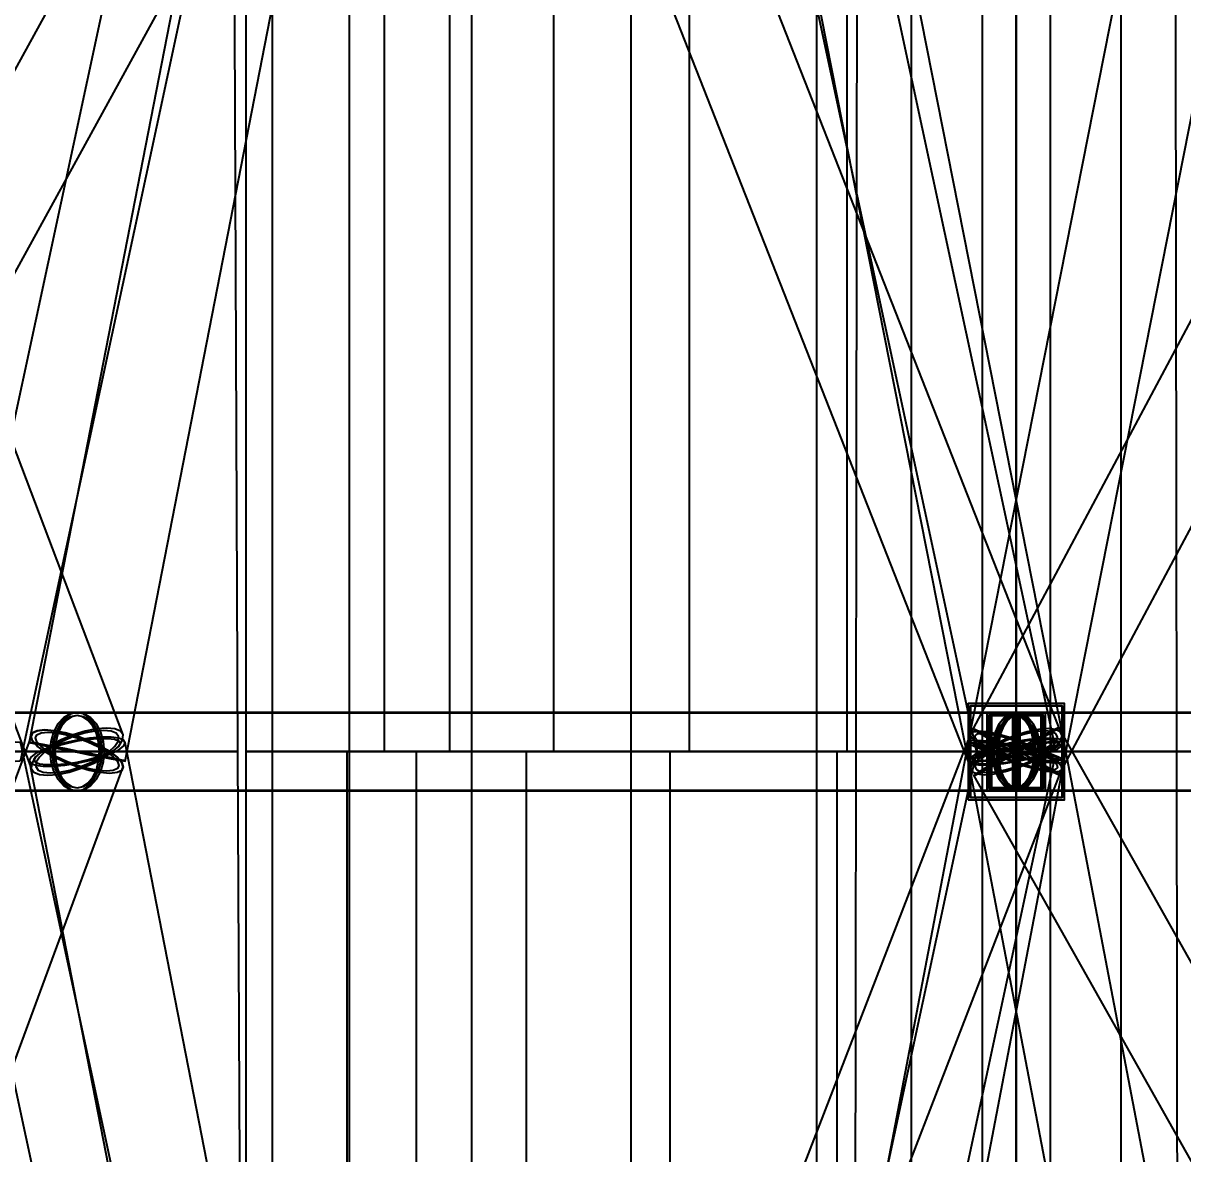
# Model space of a CAD drawing. Header units: millimetres. Extents: x -123812 to 252100, y -3000 to 639000.
# Drawn here: x -5159 to 865, y 97911 to 103783 of the extents above; entities that cross this region are included whole.
import ezdxf

# ---------------------------------------------------------------- set-up
doc = ezdxf.new("R2010")
doc.units = ezdxf.units.MM
for name, color, linetype, lineweight in [('D-BMK-AXIS', 7, 'Continuous', 13), ('D-STR-CORE', 7, 'Continuous', 25), ('D-STR-DIM', 7, 'Continuous', 13), ('D-STR-STRC', 7, 'Continuous', 25)]:
    doc.layers.add(name, color=color, linetype=linetype, lineweight=lineweight)
doc.styles.add('OpenSansCondensed-Light', font='OpenSansCondensed-Light.ttf')
doc.styles.add('TOWER_UNICODE', font='Arial Unicode.ttf')
doc.dimstyles.new('EZDXF', dxfattribs={"dimtxt": 0.25, "dimasz": 0.175, "dimexe": 0.375, "dimexo": 0.125, "dimgap": 0.1, "dimtad": 1, "dimlfac": 100, "dimzin": 12, "dimdsep": 46, "dimtxsty": 'OpenSansCondensed-Light', "dimblk": 'ARCHTICK', "dimcen": 2.5, "dimazin": 3, "dimtfac": 0.5, "dimtmove": 2, "dimatfit": 3})

# ---------------------------------------------------------------- blocks, each defined once
blk = doc.blocks.new('_ARCHTICK')
at = {"color": 0, "linetype": 'BYBLOCK', "const_width": 0.15}
blk.add_lwpolyline([(-0.5, -0.5), (0.5, 0.5)], dxfattribs=at)

msp = doc.modelspace()

# ---------------------------------------------------------------- linework, layer by layer
at = {"layer": 'D-BMK-AXIS'}
msp.add_line((0, -3000), (0, 639000), dxfattribs=at)
at = {"layer": 'D-STR-CORE'}
for points in [[(-4000, 100000), (-4000, 375000), (-3284.1, 375000), (-3284.1, 100000)], [(-4000, 100000), (-4000, 375000), (-3284.1, 375000), (-3284.1, 100000)], [(-3863.7, 100000), (-3863.7, 375000), (-2944.5, 375000), (-2944.5, 100000)], [(-3863.7, 100000), (-3863.7, 375000), (-2944.5, 375000), (-2944.5, 100000)], [(-3464.1, 100000), (-3464.1, 375000), (-2404.2, 375000), (-2404.2, 100000)], [(-3464.1, 100000), (-3464.1, 375000), (-2404.2, 375000), (-2404.2, 100000)], [(-2828.4, 100000), (-2828.4, 375000), (-1700, 375000), (-1700, 100000)], [(-2828.4, 100000), (-2828.4, 375000), (-1700, 375000), (-1700, 100000)], [(-2000, 100000), (-2000, 375000), (-880, 375000), (-880, 100000)], [(-2000, 100000), (-2000, 375000), (-880, 375000), (-880, 100000)], [(-1035.3, 100000), (-1035.3, 375000), (0, 375000), (0, 100000)], [(-1035.3, 100000), (-1035.3, 375000), (0, 375000), (0, 100000)], [(0, 100000), (0, 375000), (1035.3, 375000), (1035.3, 100000)], [(0, 100000), (0, 375000), (1035.3, 375000), (1035.3, 100000)], [(-4000, 0), (-4000, 100000), (-3477.3, 100000), (-3477.3, 0)], [(-4000, 0), (-4000, 100000), (-3477.3, 100000), (-3477.3, 0)], [(-3863.7, 0), (-3863.7, 100000), (-3117.7, 100000), (-3117.7, 0)], [(-3863.7, 0), (-3863.7, 100000), (-3117.7, 100000), (-3117.7, 0)], [(-3464.1, 0), (-3464.1, 100000), (-2545.6, 100000), (-2545.6, 0)], [(-3464.1, 0), (-3464.1, 100000), (-2545.6, 100000), (-2545.6, 0)], [(-2828.4, 0), (-2828.4, 100000), (-1800, 100000), (-1800, 0)], [(-2828.4, 0), (-2828.4, 100000), (-1800, 100000), (-1800, 0)], [(-2000, 0), (-2000, 100000), (-931.7, 100000), (-931.7, 0)], [(-2000, 0), (-2000, 100000), (-931.7, 100000), (-931.7, 0)], [(-1035.3, 0), (-1035.3, 100000), (0, 100000), (0, 0)], [(-1035.3, 0), (-1035.3, 100000), (0, 100000), (0, 0)], [(0, 0), (0, 100000), (1035.3, 100000), (1035.3, 0)], [(0, 0), (0, 100000), (1035.3, 100000), (1035.3, 0)]]:
    msp.add_lwpolyline(points, close=True, dxfattribs=at)
at = {"layer": 'D-STR-STRC'}
for points in [[(-5568.1, 124958), (-198.7, 99958), (-192, 99952.9), (-172.1, 99951.1), (-140.5, 99952.6), (-99.4, 99957.3), (-51.4, 99965), (0, 99975), (51.4, 99986.7), (99.4, 99999.4), (140.5, 100012), (172.1, 100023.9), (192, 100034.1), (198.7, 100042), (-5170.6, 125042)], [(-198.7, 125042), (-5568.1, 100042), (-5561.3, 100034.1), (-5541.5, 100023.9), (-5509.9, 100012), (-5468.7, 99999.4), (-5420.8, 99986.7), (-5369.4, 99975), (-5317.9, 99965), (-5270, 99957.3), (-5228.8, 99952.6), (-5197.2, 99951.1), (-5177.4, 99952.9), (-5170.6, 99958), (198.7, 124958)], [(-5189, 124952.8), (-249.4, 99952.8), (-240.9, 99941), (-216, 99933.2), (-176.3, 99929.9), (-124.7, 99931.4), (-64.5, 99937.7), (0, 99948.1), (64.5, 99962.1), (124.7, 99978.7), (176.3, 99996.7), (216, 100014.9), (240.9, 100032.2), (249.4, 100047.2), (-4690.2, 125047.2)], [(-249.3, 125048.6), (-5128.1, 100048.6), (-5119.6, 100046.1), (-5094.7, 100040.5), (-5055.1, 100032.1), (-5003.5, 100021.5), (-4943.3, 100009.5), (-4878.8, 99996.8), (-4814.3, 99984.3), (-4754.2, 99972.9), (-4702.5, 99963.3), (-4662.9, 99956.3), (-4638, 99952.2), (-4629.5, 99951.4), (249.3, 124951.4)], [(4690.3, 125048.5), (-249.3, 100048.5), (-240.8, 100038.7), (-215.9, 100026.2), (-176.2, 100012), (-124.6, 99996.9), (-64.5, 99982.1), (0, 99968.4), (64.5, 99957), (124.6, 99948.4), (176.2, 99943.4), (215.9, 99942.2), (240.8, 99945), (249.3, 99951.5), (5188.8, 124951.5)], [(-222.3, 112622.3), (-7079.6, 100122.3), (-7075.4, 100118.1), (-7056.3, 100105.9), (-7023.6, 100086.5), (-6979.6, 100061.1), (-6927.3, 100031.7), (-6870.2, 100000), (-6812.2, 99968.3), (-6757.3, 99938.9), (-6709.2, 99913.5), (-6671.2, 99894.1), (-6645.9, 99881.9), (-6634.9, 99877.7), (222.3, 112377.7)], [(6445.5, 112619.8), (-223.5, 100119.8), (-220.3, 100115.7), (-202.1, 100103.7), (-170.1, 100084.7), (-126.5, 100059.9), (-74.3, 100031), (-17, 100000), (41.4, 99969), (97, 99940.1), (146, 99915.3), (185, 99896.3), (211.5, 99884.3), (223.5, 99880.2), (6892.5, 112380.2)], [(-9851.4, 112413.5), (-5117.4, 99913.5), (-5103.8, 99894.1), (-5074.7, 99881.9), (-5032.4, 99877.7), (-4979.5, 99881.9), (-4919.8, 99894.1), (-4857.3, 99913.5), (-4796.3, 99938.9), (-4740.9, 99968.4), (-4694.9, 100000), (-4661.4, 100031.6), (-4642.8, 100061.1), (-4640.2, 100086.5), (-9374.1, 112586.5)], [(-5152.2, 112415.4), (-238.2, 99915.4), (-228.8, 99896.4), (-203.8, 99884.4), (-164.9, 99880.3), (-114.8, 99884.4), (-56.8, 99896.4), (5, 99915.4), (66.5, 99940.2), (123.4, 99969), (172, 100000), (208.8, 100031), (231.4, 100059.8), (238.2, 100084.6), (-4675.8, 112584.6)], [(-9560, 99796.8), (-4878.8, 99796.8), (-4842.2, 99803.7), (-4808, 99824), (-4778.7, 99856.3), (-4756.2, 99898.4), (-4742.1, 99947.4), (-4737.2, 100000), (-4742.1, 100052.6), (-4756.2, 100101.6), (-4778.7, 100143.7), (-4808, 100176), (-4842.2, 100196.3), (-4878.8, 100203.2), (-9560, 100203.2)], [(-6857.3, 99796.8), (0, 99796.8), (2.9, 99803.7), (5.6, 99824), (8, 99856.3), (9.8, 99898.4), (10.9, 99947.4), (11.3, 100000), (10.9, 100052.6), (9.8, 100101.6), (8, 100143.7), (5.6, 100176), (2.9, 100196.3), (0, 100203.2), (-6857.3, 100203.2)], [(-5369.4, 99796.8), (0, 99796.8), (26.3, 99803.7), (50.8, 99824), (71.8, 99856.3), (88, 99898.4), (98.1, 99947.4), (101.6, 100000), (98.1, 100052.6), (88, 100101.6), (71.8, 100143.7), (50.8, 100176), (26.3, 100196.3), (0, 100203.2), (-5369.4, 100203.2)], [(-5369.4, 99796.8), (0, 99796.8), (26.3, 99803.7), (50.8, 99824), (71.8, 99856.3), (88, 99898.4), (98.1, 99947.4), (101.6, 100000), (98.1, 100052.6), (88, 100101.6), (71.8, 100143.7), (50.8, 100176), (26.3, 100196.3), (0, 100203.2), (-5369.4, 100203.2)], [(4878.8, 100203.2), (0, 100203.2), (-32.4, 100196.3), (-62.5, 100176), (-88.4, 100143.7), (-108.3, 100101.6), (-120.8, 100052.6), (-125, 100000), (-120.8, 99947.4), (-108.3, 99898.4), (-88.4, 99856.3), (-62.5, 99824), (-32.4, 99803.7), (0, 99796.8), (4878.8, 99796.8)], [(5369.4, 100203.2), (0, 100203.2), (-26.3, 100196.3), (-50.8, 100176), (-71.8, 100143.7), (-88, 100101.6), (-98.1, 100052.6), (-101.6, 100000), (-98.1, 99947.4), (-88, 99898.4), (-71.8, 99856.3), (-50.8, 99824), (-26.3, 99803.7), (0, 99796.8), (5369.4, 99796.8)], [(5369.4, 100203.2), (0, 100203.2), (-26.3, 100196.3), (-50.8, 100176), (-71.8, 100143.7), (-88, 100101.6), (-98.1, 100052.6), (-101.6, 100000), (-98.1, 99947.4), (-88, 99898.4), (-71.8, 99856.3), (-50.8, 99824), (-26.3, 99803.7), (0, 99796.8), (5369.4, 99796.8)], [(6857.3, 100203.2), (0, 100203.2), (-2.9, 100196.3), (-5.6, 100176), (-8, 100143.7), (-9.8, 100101.6), (-10.9, 100052.6), (-11.3, 100000), (-10.9, 99947.4), (-9.8, 99898.4), (-8, 99856.3), (-5.6, 99824), (-2.9, 99803.7), (0, 99796.8), (6857.3, 99796.8)], [(-9249.8, 87420.4), (-4639.1, 99920.4), (-4647.4, 99943.7), (-4671.4, 99970.8), (-4709.5, 100000), (-4759.2, 100029.2), (-4817.1, 100056.3), (-4879.1, 100079.6), (-4941.2, 100097.5), (-4999, 100108.8), (-5048.6, 100112.6), (-5086.6, 100108.8), (-5110.5, 100097.5), (-5118.5, 100079.6), (-9729.2, 87579.6)], [(249.6, 75046), (-4629.3, 100046), (-4637.8, 100059.9), (-4662.7, 100069.7), (-4702.4, 100074.7), (-4754, 100074.7), (-4814.2, 100069.6), (-4878.8, 100059.7), (-4943.4, 100045.7), (-5003.6, 100028.7), (-5055.3, 100009.7), (-5094.9, 99990), (-5119.9, 99971), (-5128.4, 99954), (-249.6, 74954)], [(-4597.1, 87408.3), (236.9, 99908.3), (234.2, 99925.1), (215.6, 99947.1), (182.3, 99972.6), (136.5, 100000), (81.5, 100027.4), (20.9, 100052.9), (-41.1, 100074.9), (-100.3, 100091.7), (-152.7, 100102.3), (-194.7, 100105.9), (-223.4, 100102.3), (-236.9, 100091.7), (-5070.8, 87591.7)], [(7270.3, 87624.9), (220.9, 100124.9), (210.2, 100120.6), (185.2, 100108.1), (147.6, 100088.3), (99.9, 100062.4), (45.4, 100032.3), (-12.2, 100000), (-69, 99967.7), (-121, 99937.6), (-164.8, 99911.7), (-197.4, 99891.9), (-216.6, 99879.4), (-220.9, 99875.1), (6828.4, 87375.1)], [(198.7, 75042), (-5170.6, 100042), (-5177.4, 100047.1), (-5197.2, 100048.9), (-5228.8, 100047.4), (-5270, 100042.7), (-5317.9, 100035), (-5369.4, 100025), (-5420.8, 100013.3), (-5468.7, 100000.6), (-5509.9, 99988), (-5541.5, 99976.1), (-5561.3, 99965.9), (-5568.1, 99958), (-198.7, 74958)], [(-5170.6, 74958), (198.7, 99958), (192, 99965.9), (172.1, 99976.1), (140.5, 99988), (99.4, 100000.6), (51.4, 100013.3), (0, 100025), (-51.4, 100035), (-99.4, 100042.7), (-140.5, 100047.4), (-172.1, 100048.9), (-192, 100047.1), (-198.7, 100042), (-5568.1, 75042)], [(-4530, 74952.3), (249.5, 99952.3), (241, 99954.6), (216.1, 99960), (176.4, 99968.1), (124.7, 99978.4), (64.6, 99990.1), (0, 100002.6), (-64.6, 100014.8), (-124.7, 100026.1), (-176.4, 100035.5), (-216.1, 100042.6), (-241, 100046.7), (-249.5, 100047.7), (-5029, 75047.7)], [(5029, 75047.3), (249.5, 100047.3), (241, 100051.8), (216.1, 100052.8), (176.4, 100050.2), (124.8, 100044.1), (64.6, 100035.1), (0, 100023.7), (-64.6, 100010.6), (-124.8, 99996.9), (-176.4, 99983.3), (-216.1, 99970.9), (-241, 99960.5), (-249.5, 99952.7), (4530, 74952.7)]]:
    msp.add_lwpolyline(points, dxfattribs=at)
for points in [[(-177.8, 100000), (177.8, 100000), (177.8, 125000), (-177.8, 125000)], [(-177.8, 100000), (177.8, 100000), (177.8, 125000), (-177.8, 125000)], [(-5731.5, 112500), (-5712.8, 100000), (-4044.9, 100000), (-4096.6, 112500)], [(-834, 100000), (834, 100000), (817.5, 112500), (-817.5, 112500)], [(-834, 100000), (834, 100000), (817.5, 112500), (-817.5, 112500)], [(-545.3, 100000), (545.3, 100000), (544.1, 112500), (-544.1, 112500)], [(-250, 99750), (250, 99750), (250, 100250), (-250, 100250)], [(-250, 99750), (250, 99750), (250, 100250), (-250, 100250)], [(-12317.7, 99800), (18, 99800), (18, 100200), (-12317.7, 100200)], [(-8851.7, 99800), (152.5, 99800), (152.5, 100200), (-8851.7, 100200)], [(-8836.1, 99800), (136.9, 99800), (136.9, 100200), (-8836.1, 100200)], [(-5020.4, 100000), (-5015.6, 99947.4), (-5001.4, 99898.4), (-4978.9, 99856.3), (-4949.6, 99824), (-4915.5, 99803.7), (-4878.8, 99796.8), (-4842.2, 99803.7), (-4808, 99824), (-4778.7, 99856.3), (-4756.2, 99898.4), (-4742.1, 99947.4), (-4737.2, 100000), (-4742.1, 100052.6), (-4756.2, 100101.6), (-4778.7, 100143.7), (-4808, 100176), (-4842.2, 100196.3), (-4878.8, 100203.2), (-4915.5, 100196.3), (-4949.6, 100176), (-4978.9, 100143.7), (-5001.4, 100101.6), (-5015.6, 100052.6)], [(-5009.2, 100000), (-5004.8, 99951.5), (-4991.8, 99906.4), (-4971, 99867.6), (-4944, 99837.9), (-4912.6, 99819.2), (-4878.8, 99812.8), (-4845.1, 99819.2), (-4813.6, 99837.9), (-4786.6, 99867.6), (-4765.9, 99906.4), (-4752.8, 99951.5), (-4748.4, 100000), (-4752.8, 100048.5), (-4765.9, 100093.6), (-4786.6, 100132.4), (-4813.6, 100162.1), (-4845.1, 100180.8), (-4878.8, 100187.2), (-4912.6, 100180.8), (-4944, 100162.1), (-4971, 100132.4), (-4991.8, 100093.6), (-5004.8, 100048.5)], [(-5003.9, 100000), (-4999.6, 99947.4), (-4987.1, 99898.4), (-4967.2, 99856.3), (-4941.3, 99824), (-4911.2, 99803.7), (-4878.8, 99796.8), (0, 99796.8), (32.4, 99803.7), (62.5, 99824), (88.4, 99856.3), (108.3, 99898.4), (120.8, 99947.4), (125, 100000), (120.8, 100052.6), (108.3, 100101.6), (88.4, 100143.7), (62.5, 100176), (32.4, 100196.3), (0, 100203.2), (-4878.8, 100203.2), (-4911.2, 100196.3), (-4941.3, 100176), (-4967.2, 100143.7), (-4987.1, 100101.6), (-4999.6, 100052.6)], [(-5003.9, 100000), (-4999.6, 99947.4), (-4987.1, 99898.4), (-4967.2, 99856.3), (-4941.3, 99824), (-4911.2, 99803.7), (-4878.8, 99796.8), (-4846.5, 99803.7), (-4816.3, 99824), (-4790.4, 99856.3), (-4770.5, 99898.4), (-4758, 99947.4), (-4753.8, 100000), (-4758, 100052.6), (-4770.5, 100101.6), (-4790.4, 100143.7), (-4816.3, 100176), (-4846.5, 100196.3), (-4878.8, 100203.2), (-4911.2, 100196.3), (-4941.3, 100176), (-4967.2, 100143.7), (-4987.1, 100101.6), (-4999.6, 100052.6)], [(-4994, 100000), (-4990.1, 99951.5), (-4978.6, 99906.4), (-4960.3, 99867.6), (-4936.4, 99837.9), (-4908.6, 99819.2), (-4878.8, 99812.8), (-4849, 99819.2), (-4821.2, 99837.9), (-4797.4, 99867.6), (-4779.1, 99906.4), (-4767.6, 99951.5), (-4763.6, 100000), (-4767.6, 100048.5), (-4779.1, 100093.6), (-4797.4, 100132.4), (-4821.2, 100162.1), (-4849, 100180.8), (-4878.8, 100187.2), (-4908.6, 100180.8), (-4936.4, 100162.1), (-4960.3, 100132.4), (-4978.6, 100093.6), (-4990.1, 100048.5)], [(-238, 100238), (238, 100238), (238, 99762), (-238, 99762)], [(238, 100238), (-238, 100238), (-238, 99762), (238, 99762)], [(152.5, 100200), (-152.5, 100200), (-152.5, 99800), (152.5, 99800)], [(143.4, 100188), (-143.4, 100188), (-143.4, 99812), (143.4, 99812)], [(136.9, 100200), (-136.9, 100200), (-136.9, 99800), (136.9, 99800)], [(-136.9, 99800), (8836.1, 99800), (8836.1, 100200), (-136.9, 100200)], [(-136.9, 100200), (136.9, 100200), (136.9, 99800), (-136.9, 99800)], [(128.7, 100188), (-128.7, 100188), (-128.7, 99812), (128.7, 99812)], [(-128.7, 100188), (128.7, 100188), (128.7, 99812), (-128.7, 99812)], [(-125, 100000), (-120.8, 99947.4), (-108.3, 99898.4), (-88.4, 99856.3), (-62.5, 99824), (-32.4, 99803.7), (0, 99796.8), (32.4, 99803.7), (62.5, 99824), (88.4, 99856.3), (108.3, 99898.4), (120.8, 99947.4), (125, 100000), (120.8, 100052.6), (108.3, 100101.6), (88.4, 100143.7), (62.5, 100176), (32.4, 100196.3), (0, 100203.2), (-32.4, 100196.3), (-62.5, 100176), (-88.4, 100143.7), (-108.3, 100101.6), (-120.8, 100052.6)], [(125, 100000), (120.8, 99947.4), (108.3, 99898.4), (88.4, 99856.3), (62.5, 99824), (32.4, 99803.7), (0, 99796.8), (-32.4, 99803.7), (-62.5, 99824), (-88.4, 99856.3), (-108.3, 99898.4), (-120.8, 99947.4), (-125, 100000), (-120.8, 100052.6), (-108.3, 100101.6), (-88.4, 100143.7), (-62.5, 100176), (-32.4, 100196.3), (0, 100203.2), (32.4, 100196.3), (62.5, 100176), (88.4, 100143.7), (108.3, 100101.6), (120.8, 100052.6)], [(-115.2, 100000), (-111.3, 99951.5), (-99.8, 99906.4), (-81.5, 99867.6), (-57.6, 99837.9), (-29.8, 99819.2), (0, 99812.8), (29.8, 99819.2), (57.6, 99837.9), (81.5, 99867.6), (99.8, 99906.4), (111.3, 99951.5), (115.2, 100000), (111.3, 100048.5), (99.8, 100093.6), (81.5, 100132.4), (57.6, 100162.1), (29.8, 100180.8), (0, 100187.2), (-29.8, 100180.8), (-57.6, 100162.1), (-81.5, 100132.4), (-99.8, 100093.6), (-111.3, 100048.5)], [(115.2, 100000), (111.3, 99951.5), (99.8, 99906.4), (81.5, 99867.6), (57.6, 99837.9), (29.8, 99819.2), (0, 99812.8), (-29.8, 99819.2), (-57.6, 99837.9), (-81.5, 99867.6), (-99.8, 99906.4), (-111.3, 99951.5), (-115.2, 100000), (-111.3, 100048.5), (-99.8, 100093.6), (-81.5, 100132.4), (-57.6, 100162.1), (-29.8, 100180.8), (0, 100187.2), (29.8, 100180.8), (57.6, 100162.1), (81.5, 100132.4), (99.8, 100093.6), (111.3, 100048.5)], [(-101.6, 100000), (-98.1, 99947.4), (-88, 99898.4), (-71.8, 99856.3), (-50.8, 99824), (-26.3, 99803.7), (0, 99796.8), (26.3, 99803.7), (50.8, 99824), (71.8, 99856.3), (88, 99898.4), (98.1, 99947.4), (101.6, 100000), (98.1, 100052.6), (88, 100101.6), (71.8, 100143.7), (50.8, 100176), (26.3, 100196.3), (0, 100203.2), (-26.3, 100196.3), (-50.8, 100176), (-71.8, 100143.7), (-88, 100101.6), (-98.1, 100052.6)], [(-101.6, 100000), (-98.1, 99947.4), (-88, 99898.4), (-71.8, 99856.3), (-50.8, 99824), (-26.3, 99803.7), (0, 99796.8), (26.3, 99803.7), (50.8, 99824), (71.8, 99856.3), (88, 99898.4), (98.1, 99947.4), (101.6, 100000), (98.1, 100052.6), (88, 100101.6), (71.8, 100143.7), (50.8, 100176), (26.3, 100196.3), (0, 100203.2), (-26.3, 100196.3), (-50.8, 100176), (-71.8, 100143.7), (-88, 100101.6), (-98.1, 100052.6)], [(101.6, 100000), (98.1, 99947.4), (88, 99898.4), (71.8, 99856.3), (50.8, 99824), (26.3, 99803.7), (0, 99796.8), (-26.3, 99803.7), (-50.8, 99824), (-71.8, 99856.3), (-88, 99898.4), (-98.1, 99947.4), (-101.6, 100000), (-98.1, 100052.6), (-88, 100101.6), (-71.8, 100143.7), (-50.8, 100176), (-26.3, 100196.3), (0, 100203.2), (26.3, 100196.3), (50.8, 100176), (71.8, 100143.7), (88, 100101.6), (98.1, 100052.6)], [(101.6, 100000), (98.1, 99947.4), (88, 99898.4), (71.8, 99856.3), (50.8, 99824), (26.3, 99803.7), (0, 99796.8), (-26.3, 99803.7), (-50.8, 99824), (-71.8, 99856.3), (-88, 99898.4), (-98.1, 99947.4), (-101.6, 100000), (-98.1, 100052.6), (-88, 100101.6), (-71.8, 100143.7), (-50.8, 100176), (-26.3, 100196.3), (0, 100203.2), (26.3, 100196.3), (50.8, 100176), (71.8, 100143.7), (88, 100101.6), (98.1, 100052.6)], [(-93.6, 100000), (-90.4, 99951.5), (-81.1, 99906.4), (-66.2, 99867.6), (-46.8, 99837.9), (-24.2, 99819.2), (0, 99812.8), (24.2, 99819.2), (46.8, 99837.9), (66.2, 99867.6), (81.1, 99906.4), (90.4, 99951.5), (93.6, 100000), (90.4, 100048.5), (81.1, 100093.6), (66.2, 100132.4), (46.8, 100162.1), (24.2, 100180.8), (0, 100187.2), (-24.2, 100180.8), (-46.8, 100162.1), (-66.2, 100132.4), (-81.1, 100093.6), (-90.4, 100048.5)], [(-93.6, 100000), (-90.4, 99951.5), (-81.1, 99906.4), (-66.2, 99867.6), (-46.8, 99837.9), (-24.2, 99819.2), (0, 99812.8), (24.2, 99819.2), (46.8, 99837.9), (66.2, 99867.6), (81.1, 99906.4), (90.4, 99951.5), (93.6, 100000), (90.4, 100048.5), (81.1, 100093.6), (66.2, 100132.4), (46.8, 100162.1), (24.2, 100180.8), (0, 100187.2), (-24.2, 100180.8), (-46.8, 100162.1), (-66.2, 100132.4), (-81.1, 100093.6), (-90.4, 100048.5)], [(93.6, 100000), (90.4, 99951.5), (81.1, 99906.4), (66.2, 99867.6), (46.8, 99837.9), (24.2, 99819.2), (0, 99812.8), (-24.2, 99819.2), (-46.8, 99837.9), (-66.2, 99867.6), (-81.1, 99906.4), (-90.4, 99951.5), (-93.6, 100000), (-90.4, 100048.5), (-81.1, 100093.6), (-66.2, 100132.4), (-46.8, 100162.1), (-24.2, 100180.8), (0, 100187.2), (24.2, 100180.8), (46.8, 100162.1), (66.2, 100132.4), (81.1, 100093.6), (90.4, 100048.5)], [(93.6, 100000), (90.4, 99951.5), (81.1, 99906.4), (66.2, 99867.6), (46.8, 99837.9), (24.2, 99819.2), (0, 99812.8), (-24.2, 99819.2), (-46.8, 99837.9), (-66.2, 99867.6), (-81.1, 99906.4), (-90.4, 99951.5), (-93.6, 100000), (-90.4, 100048.5), (-81.1, 100093.6), (-66.2, 100132.4), (-46.8, 100162.1), (-24.2, 100180.8), (0, 100187.2), (24.2, 100180.8), (46.8, 100162.1), (66.2, 100132.4), (81.1, 100093.6), (90.4, 100048.5)], [(18, 100200), (-18, 100200), (-18, 99800), (18, 99800)], [(-18, 99800), (12317.7, 99800), (12317.7, 100200), (-18, 100200)], [(-18, 100200), (18, 100200), (18, 99800), (-18, 99800)], [(16.9, 100188), (-16.9, 100188), (-16.9, 99812), (16.9, 99812)], [(-16.9, 100188), (16.9, 100188), (16.9, 99812), (-16.9, 99812)], [(-11.3, 100000), (-10.9, 99947.4), (-9.8, 99898.4), (-8, 99856.3), (-5.6, 99824), (-2.9, 99803.7), (0, 99796.8), (2.9, 99803.7), (5.6, 99824), (8, 99856.3), (9.8, 99898.4), (10.9, 99947.4), (11.3, 100000), (10.9, 100052.6), (9.8, 100101.6), (8, 100143.7), (5.6, 100176), (2.9, 100196.3), (0, 100203.2), (-2.9, 100196.3), (-5.6, 100176), (-8, 100143.7), (-9.8, 100101.6), (-10.9, 100052.6)], [(11.3, 100000), (10.9, 99947.4), (9.8, 99898.4), (8, 99856.3), (5.6, 99824), (2.9, 99803.7), (0, 99796.8), (-2.9, 99803.7), (-5.6, 99824), (-8, 99856.3), (-9.8, 99898.4), (-10.9, 99947.4), (-11.3, 100000), (-10.9, 100052.6), (-9.8, 100101.6), (-8, 100143.7), (-5.6, 100176), (-2.9, 100196.3), (0, 100203.2), (2.9, 100196.3), (5.6, 100176), (8, 100143.7), (9.8, 100101.6), (10.9, 100052.6)], [(-10.4, 100000), (-10.1, 99951.5), (-9, 99906.4), (-7.4, 99867.6), (-5.2, 99837.9), (-2.7, 99819.2), (0, 99812.8), (2.7, 99819.2), (5.2, 99837.9), (7.4, 99867.6), (9, 99906.4), (10.1, 99951.5), (10.4, 100000), (10.1, 100048.5), (9, 100093.6), (7.4, 100132.4), (5.2, 100162.1), (2.7, 100180.8), (0, 100187.2), (-2.7, 100180.8), (-5.2, 100162.1), (-7.4, 100132.4), (-9, 100093.6), (-10.1, 100048.5)], [(10.4, 100000), (10.1, 99951.5), (9, 99906.4), (7.4, 99867.6), (5.2, 99837.9), (2.7, 99819.2), (0, 99812.8), (-2.7, 99819.2), (-5.2, 99837.9), (-7.4, 99867.6), (-9, 99906.4), (-10.1, 99951.5), (-10.4, 100000), (-10.1, 100048.5), (-9, 100093.6), (-7.4, 100132.4), (-5.2, 100162.1), (-2.7, 100180.8), (0, 100187.2), (2.7, 100180.8), (5.2, 100162.1), (7.4, 100132.4), (9, 100093.6), (10.1, 100048.5)], [(-4878.8, 100059.7), (-4943.4, 100045.7), (-5003.6, 100028.7), (-5055.3, 100009.7), (-5094.9, 99990), (-5119.9, 99971), (-5128.4, 99954), (-5119.9, 99940.1), (-5094.9, 99930.3), (-5055.3, 99925.3), (-5003.6, 99925.3), (-4943.4, 99930.4), (-4878.8, 99940.3), (-4814.2, 99954.3), (-4754, 99971.3), (-4702.4, 99990.3), (-4662.7, 100010), (-4637.8, 100029), (-4629.3, 100046), (-4637.8, 100059.9), (-4662.7, 100069.7), (-4702.4, 100074.7), (-4754, 100074.7), (-4814.2, 100069.6)], [(-4709.5, 100000), (-4671.4, 99970.8), (-4647.4, 99943.7), (-4639.1, 99920.4), (-4647.2, 99902.5), (-4671.1, 99891.2), (-4709.1, 99887.4), (-4758.7, 99891.2), (-4816.5, 99902.5), (-4878.5, 99920.4), (-4940.5, 99943.7), (-4998.4, 99970.8), (-5048.1, 100000), (-5086.3, 100029.2), (-5110.3, 100056.3), (-5118.5, 100079.6), (-5110.5, 100097.5), (-5086.6, 100108.8), (-5048.6, 100112.6), (-4999, 100108.8), (-4941.2, 100097.5), (-4879.1, 100079.6), (-4817.1, 100056.3), (-4759.2, 100029.2)], [(-5062.8, 100000), (-5096.2, 99968.4), (-5114.9, 99938.9), (-5117.4, 99913.5), (-5103.8, 99894.1), (-5074.7, 99881.9), (-5032.4, 99877.7), (-4979.5, 99881.9), (-4919.8, 99894.1), (-4857.3, 99913.5), (-4796.3, 99938.9), (-4740.9, 99968.4), (-4694.9, 100000), (-4661.4, 100031.6), (-4642.8, 100061.1), (-4640.2, 100086.5), (-4653.9, 100105.9), (-4682.9, 100118.1), (-4725.3, 100122.3), (-4778.1, 100118.1), (-4837.8, 100105.9), (-4900.3, 100086.5), (-4961.3, 100061.1), (-5016.8, 100031.6)], [(-4878.8, 100053.8), (-4937, 100041.2), (-4991.3, 100025.9), (-5037.9, 100008.7), (-5073.7, 99991), (-5096.1, 99973.9), (-5103.8, 99958.5), (-5096.1, 99946), (-5073.7, 99937.2), (-5037.9, 99932.6), (-4991.3, 99932.7), (-4937, 99937.3), (-4878.8, 99946.2), (-4820.6, 99958.8), (-4766.3, 99974.1), (-4719.7, 99991.3), (-4684, 100009), (-4661.5, 100026.1), (-4653.8, 100041.5), (-4661.5, 100054), (-4684, 100062.8), (-4719.7, 100067.4), (-4766.3, 100067.3), (-4820.6, 100062.7)], [(-4726.2, 100000), (-4691.8, 99973.7), (-4670.1, 99949.2), (-4662.7, 99928.2), (-4670, 99912.1), (-4691.5, 99901.9), (-4725.8, 99898.5), (-4770.5, 99901.9), (-4822.6, 99912.1), (-4878.5, 99928.2), (-4934.5, 99949.2), (-4986.6, 99973.7), (-5031.4, 100000), (-5065.8, 100026.3), (-5087.5, 100050.8), (-5094.9, 100071.8), (-5087.7, 100087.9), (-5066.1, 100098.1), (-5031.9, 100101.5), (-4987.1, 100098.1), (-4935, 100087.9), (-4879.1, 100071.8), (-4823.2, 100050.8), (-4771, 100026.3)], [(-5044.7, 100000), (-5074.8, 99971.5), (-5091.6, 99944.9), (-5094, 99922.1), (-5081.6, 99904.5), (-5055.4, 99893.5), (-5017.2, 99889.8), (-4969.6, 99893.5), (-4915.8, 99904.5), (-4859.4, 99922.1), (-4804.4, 99944.9), (-4754.5, 99971.5), (-4713, 100000), (-4682.8, 100028.5), (-4666, 100055.1), (-4663.7, 100077.9), (-4676, 100095.5), (-4702.2, 100106.5), (-4740.4, 100110.2), (-4788, 100106.5), (-4841.9, 100095.5), (-4898.2, 100077.9), (-4953.2, 100055.1), (-5003.2, 100028.5)], [(0, 100051.9), (-64.5, 100037.9), (-124.7, 100021.3), (-176.3, 100003.3), (-216, 99985.1), (-240.9, 99967.8), (-249.4, 99952.8), (-240.9, 99941), (-216, 99933.2), (-176.3, 99929.9), (-124.7, 99931.4), (-64.5, 99937.7), (0, 99948.1), (64.5, 99962.1), (124.7, 99978.7), (176.3, 99996.7), (216, 100014.9), (240.9, 100032.2), (249.4, 100047.2), (240.9, 100059), (216, 100066.8), (176.3, 100070.1), (124.7, 100068.6), (64.5, 100062.3)], [(-172, 100000), (-208.8, 99969), (-231.4, 99940.2), (-238.2, 99915.4), (-228.8, 99896.4), (-203.8, 99884.4), (-164.9, 99880.3), (-114.8, 99884.4), (-56.8, 99896.4), (5, 99915.4), (66.5, 99940.2), (123.4, 99969), (172, 100000), (208.8, 100031), (231.4, 100059.8), (238.2, 100084.6), (228.8, 100103.6), (203.8, 100115.6), (164.9, 100119.7), (114.8, 100115.6), (56.8, 100103.6), (-5, 100084.6), (-66.5, 100059.8), (-123.4, 100031)], [(136.5, 100000), (182.3, 99972.6), (215.6, 99947.1), (234.2, 99925.1), (236.9, 99908.3), (223.4, 99897.7), (194.7, 99894.1), (152.7, 99897.7), (100.3, 99908.3), (41.1, 99925.1), (-20.9, 99947.1), (-81.5, 99972.6), (-136.5, 100000), (-182.3, 100027.4), (-215.6, 100052.9), (-234.2, 100074.9), (-236.9, 100091.7), (-223.4, 100102.3), (-194.7, 100105.9), (-152.7, 100102.3), (-100.3, 100091.7), (-41.1, 100074.9), (20.9, 100052.9), (81.5, 100027.4)], [(17, 100000), (74.3, 99969), (126.5, 99940.1), (170.1, 99915.3), (202.1, 99896.3), (220.3, 99884.3), (223.5, 99880.2), (211.5, 99884.3), (185, 99896.3), (146, 99915.3), (97, 99940.1), (41.4, 99969), (-17, 100000), (-74.3, 100031), (-126.5, 100059.9), (-170.1, 100084.7), (-202.1, 100103.7), (-220.3, 100115.7), (-223.5, 100119.8), (-211.5, 100115.7), (-185, 100103.7), (-146, 100084.7), (-97, 100059.9), (-41.4, 100031)], [(-12.2, 100000), (-69, 99967.7), (-121, 99937.6), (-164.8, 99911.7), (-197.4, 99891.9), (-216.6, 99879.4), (-220.9, 99875.1), (-210.2, 99879.4), (-185.2, 99891.9), (-147.6, 99911.7), (-99.9, 99937.6), (-45.4, 99967.7), (12.2, 100000), (69, 100032.3), (121, 100062.4), (164.8, 100088.3), (197.4, 100108.1), (216.6, 100120.6), (220.9, 100124.9), (210.2, 100120.6), (185.2, 100108.1), (147.6, 100088.3), (99.9, 100062.4), (45.4, 100032.3)], [(-155, 100000), (-188.2, 99972.1), (-208.6, 99946.1), (-214.7, 99923.7), (-206.3, 99906.6), (-183.7, 99895.8), (-148.7, 99892.1), (-103.5, 99895.8), (-51.2, 99906.6), (4.5, 99923.7), (59.9, 99946.1), (111.3, 99972.1), (155, 100000), (188.2, 100027.9), (208.6, 100053.9), (214.7, 100076.3), (206.3, 100093.4), (183.7, 100104.2), (148.7, 100107.9), (103.5, 100104.2), (51.2, 100093.4), (-4.5, 100076.3), (-59.9, 100053.9), (-111.3, 100027.9)], [(123.1, 100000), (164.3, 99975.3), (194.4, 99952.3), (211.2, 99932.5), (213.6, 99917.3), (201.4, 99907.8), (175.5, 99904.5), (137.7, 99907.8), (90.4, 99917.3), (37.1, 99932.5), (-18.9, 99952.3), (-73.5, 99975.3), (-123.1, 100000), (-164.3, 100024.7), (-194.4, 100047.7), (-211.2, 100067.5), (-213.6, 100082.7), (-201.4, 100092.2), (-175.5, 100095.5), (-137.7, 100092.2), (-90.4, 100082.7), (-37.1, 100067.5), (18.9, 100047.7), (73.5, 100024.7)], [(15.4, 100000), (67, 99972.1), (114.1, 99946), (153.3, 99923.6), (182.2, 99906.5), (198.6, 99895.7), (201.5, 99892), (190.6, 99895.7), (166.8, 99906.5), (131.6, 99923.6), (87.4, 99946), (37.3, 99972.1), (-15.4, 100000), (-67, 100027.9), (-114.1, 100054), (-153.3, 100076.4), (-182.2, 100093.5), (-198.6, 100104.3), (-201.5, 100108), (-190.6, 100104.3), (-166.8, 100093.5), (-131.6, 100076.4), (-87.4, 100054), (-37.3, 100027.9)], [(-11, 100000), (-62.2, 99970.9), (-109.1, 99943.7), (-148.6, 99920.4), (-178, 99902.5), (-195.2, 99891.2), (-199.2, 99887.4), (-189.5, 99891.2), (-167, 99902.5), (-133.1, 99920.4), (-90.1, 99943.7), (-40.9, 99970.9), (11, 100000), (62.2, 100029.1), (109.1, 100056.3), (148.6, 100079.6), (178, 100097.5), (195.2, 100108.8), (199.2, 100112.6), (189.5, 100108.8), (167, 100097.5), (133.1, 100079.6), (90.1, 100056.3), (40.9, 100029.1)], [(-4878.8, 100003.2), (-4943.3, 100015.7), (-5003.5, 100027.1), (-5055.1, 100036.7), (-5094.7, 100043.7), (-5119.6, 100047.8), (-5128.1, 100048.6), (-5119.6, 100046.1), (-5094.7, 100040.5), (-5055.1, 100032.1), (-5003.5, 100021.5), (-4943.3, 100009.5), (-4878.8, 99996.8), (-4814.3, 99984.3), (-4754.2, 99972.9), (-4702.5, 99963.3), (-4662.9, 99956.3), (-4638, 99952.2), (-4629.5, 99951.4), (-4638, 99953.9), (-4662.9, 99959.5), (-4702.5, 99967.9), (-4754.2, 99978.5), (-4814.3, 99990.5)], [(-4878.8, 100002.9), (-4937, 100014.2), (-4991.2, 100024.5), (-5037.7, 100033.1), (-5073.5, 100039.4), (-5095.9, 100043.1), (-5103.6, 100043.9), (-5095.9, 100041.6), (-5073.5, 100036.5), (-5037.7, 100028.9), (-4991.2, 100019.4), (-4937, 100008.5), (-4878.8, 99997.1), (-4820.6, 99985.8), (-4766.4, 99975.5), (-4719.9, 99966.9), (-4684.2, 99960.6), (-4661.7, 99956.9), (-4654.1, 99956.1), (-4661.7, 99958.4), (-4684.2, 99963.5), (-4719.9, 99971.1), (-4766.4, 99980.6), (-4820.6, 99991.5)], [(0, 99976.3), (-64.6, 99964.9), (-124.8, 99955.9), (-176.4, 99949.8), (-216.1, 99947.2), (-241, 99948.2), (-249.5, 99952.7), (-241, 99960.5), (-216.1, 99970.9), (-176.4, 99983.3), (-124.8, 99996.9), (-64.6, 100010.6), (0, 100023.7), (64.6, 100035.1), (124.8, 100044.1), (176.4, 100050.2), (216.1, 100052.8), (241, 100051.8), (249.5, 100047.3), (241, 100039.5), (216.1, 100029.1), (176.4, 100016.7), (124.8, 100003.1), (64.6, 99989.4)], [(0, 99997.4), (-64.6, 100009.9), (-124.7, 100021.6), (-176.4, 100031.9), (-216.1, 100040), (-241, 100045.4), (-249.5, 100047.7), (-241, 100046.7), (-216.1, 100042.6), (-176.4, 100035.5), (-124.7, 100026.1), (-64.6, 100014.8), (0, 100002.6), (64.6, 99990.1), (124.7, 99978.4), (176.4, 99968.1), (216.1, 99960), (241, 99954.6), (249.5, 99952.3), (241, 99953.3), (216.1, 99957.4), (176.4, 99964.5), (124.7, 99973.9), (64.6, 99985.2)], [(0, 100031.6), (-64.5, 100043), (-124.6, 100051.6), (-176.2, 100056.6), (-215.9, 100057.8), (-240.8, 100055), (-249.3, 100048.5), (-240.8, 100038.7), (-215.9, 100026.2), (-176.2, 100012), (-124.6, 99996.9), (-64.5, 99982.1), (0, 99968.4), (64.5, 99957), (124.6, 99948.4), (176.2, 99943.4), (215.9, 99942.2), (240.8, 99945), (249.3, 99951.5), (240.8, 99961.3), (215.9, 99973.8), (176.2, 99988), (124.6, 100003.1), (64.5, 100017.9)], [(0, 99978.7), (-58.2, 99968.3), (-112.5, 99960.2), (-159.1, 99954.8), (-194.8, 99952.4), (-217.3, 99953.3), (-225, 99957.4), (-217.3, 99964.3), (-194.8, 99973.8), (-159.1, 99984.9), (-112.5, 99997.2), (-58.2, 100009.6), (0, 100021.3), (58.2, 100031.7), (112.5, 100039.8), (159.1, 100045.2), (194.8, 100047.6), (217.3, 100046.7), (225, 100042.6), (217.3, 100035.7), (194.8, 100026.2), (159.1, 100015.1), (112.5, 100002.8), (58.2, 99990.4)], [(0, 99997.7), (-58.2, 100008.9), (-112.5, 100019.5), (-159, 100028.8), (-194.8, 100036.1), (-217.3, 100040.9), (-224.9, 100043), (-217.3, 100042.1), (-194.8, 100038.4), (-159, 100032), (-112.5, 100023.5), (-58.2, 100013.4), (0, 100002.3), (58.2, 99991.1), (112.5, 99980.5), (159, 99971.2), (194.8, 99963.9), (217.3, 99959.1), (224.9, 99957), (217.3, 99957.9), (194.8, 99961.6), (159, 99968), (112.5, 99976.5), (58.2, 99986.6)], [(0, 100046.8), (-58.2, 100034.2), (-112.4, 100019.2), (-159, 100003), (-194.7, 99986.5), (-217.2, 99971), (-224.8, 99957.4), (-217.2, 99946.8), (-194.7, 99939.7), (-159, 99936.8), (-112.4, 99938.2), (-58.2, 99943.8), (0, 99953.2), (58.2, 99965.8), (112.4, 99980.8), (159, 99997), (194.7, 100013.5), (217.2, 100029), (224.8, 100042.6), (217.2, 100053.2), (194.7, 100060.3), (159, 100063.2), (112.4, 100061.8), (58.2, 100056.2)], [(0, 100028.4), (-58.2, 100038.8), (-112.4, 100046.5), (-158.9, 100051), (-194.6, 100052.1), (-217.1, 100049.6), (-224.7, 100043.7), (-217.1, 100034.9), (-194.6, 100023.6), (-158.9, 100010.8), (-112.4, 99997.2), (-58.2, 99983.8), (0, 99971.6), (58.2, 99961.2), (112.4, 99953.5), (158.9, 99949), (194.6, 99947.9), (217.1, 99950.4), (224.7, 99956.3), (217.1, 99965.1), (194.6, 99976.4), (158.9, 99989.2), (112.4, 100002.8), (58.2, 100016.2)], [(0, 100025), (-51.4, 100035), (-99.4, 100042.7), (-140.5, 100047.4), (-172.1, 100048.9), (-192, 100047.1), (-198.7, 100042), (-192, 100034.1), (-172.1, 100023.9), (-140.5, 100012), (-99.4, 99999.4), (-51.4, 99986.7), (0, 99975), (51.4, 99965), (99.4, 99957.3), (140.5, 99952.6), (172.1, 99951.1), (192, 99952.9), (198.7, 99958), (192, 99965.9), (172.1, 99976.1), (140.5, 99988), (99.4, 100000.6), (51.4, 100013.3)], [(0, 100025), (-51.4, 100013.3), (-99.4, 100000.6), (-140.5, 99988), (-172.1, 99976.1), (-192, 99965.9), (-198.7, 99958), (-192, 99952.9), (-172.1, 99951.1), (-140.5, 99952.6), (-99.4, 99957.3), (-51.4, 99965), (0, 99975), (51.4, 99986.7), (99.4, 99999.4), (140.5, 100012), (172.1, 100023.9), (192, 100034.1), (198.7, 100042), (192, 100047.1), (172.1, 100048.9), (140.5, 100047.4), (99.4, 100042.7), (51.4, 100035)], [(0, 100023), (-47.4, 100032.3), (-91.5, 100039.3), (-129.5, 100043.7), (-158.6, 100045.1), (-176.8, 100043.4), (-183.1, 100038.7), (-176.8, 100031.4), (-158.6, 100022), (-129.5, 100011.1), (-91.5, 99999.4), (-47.4, 99987.8), (0, 99977), (47.4, 99967.7), (91.5, 99960.7), (129.5, 99956.3), (158.6, 99954.9), (176.8, 99956.6), (183.1, 99961.3), (176.8, 99968.6), (158.6, 99978), (129.5, 99988.9), (91.5, 100000.6), (47.4, 100012.2)], [(0, 100023), (-47.4, 100012.2), (-91.5, 100000.6), (-129.5, 99988.9), (-158.6, 99978), (-176.8, 99968.6), (-183.1, 99961.3), (-176.8, 99956.6), (-158.6, 99954.9), (-129.5, 99956.3), (-91.5, 99960.7), (-47.4, 99967.7), (0, 99977), (47.4, 99987.8), (91.5, 99999.4), (129.5, 100011.1), (158.6, 100022), (176.8, 100031.4), (183.1, 100038.7), (176.8, 100043.4), (158.6, 100045.1), (129.5, 100043.7), (91.5, 100039.3), (47.4, 100032.3)], [(-5712.8, 100000), (-5684.5, 87500), (-3983.5, 87500), (-4044.9, 100000)], [(-4044.9, 100000), (-4073.3, 100000), (-4156.6, 100000), (-4289.1, 100000), (-4461.8, 100000), (-4663, 100000), (-4878.8, 100000), (-5094.7, 100000), (-5295.8, 100000), (-5468.5, 100000), (-5601.1, 100000), (-5684.4, 100000), (-5712.8, 100000), (-5684.4, 100000), (-5601.1, 100000), (-5468.5, 100000), (-5295.8, 100000), (-5094.7, 100000), (-4878.8, 100000), (-4663, 100000), (-4461.8, 100000), (-4289.1, 100000), (-4156.6, 100000), (-4073.3, 100000)], [(-850.5, 87500), (850.5, 87500), (834, 100000), (-834, 100000)], [(-850.5, 87500), (850.5, 87500), (834, 100000), (-834, 100000)], [(834, 100000), (805.5, 100000), (722.2, 100000), (589.7, 100000), (417, 100000), (215.8, 100000), (0, 100000), (-215.8, 100000), (-417, 100000), (-589.7, 100000), (-722.2, 100000), (-805.5, 100000), (-834, 100000), (-805.5, 100000), (-722.2, 100000), (-589.7, 100000), (-417, 100000), (-215.8, 100000), (0, 100000), (215.8, 100000), (417, 100000), (589.7, 100000), (722.2, 100000), (805.5, 100000)], [(834, 100000), (805.5, 100000), (722.2, 100000), (589.7, 100000), (417, 100000), (215.8, 100000), (0, 100000), (-215.8, 100000), (-417, 100000), (-589.7, 100000), (-722.2, 100000), (-805.5, 100000), (-834, 100000), (-805.5, 100000), (-722.2, 100000), (-589.7, 100000), (-417, 100000), (-215.8, 100000), (0, 100000), (215.8, 100000), (417, 100000), (589.7, 100000), (722.2, 100000), (805.5, 100000)], [(-546.5, 87500), (546.5, 87500), (545.3, 100000), (-545.3, 100000)], [(545.3, 100000), (526.7, 100000), (472.2, 100000), (385.6, 100000), (272.7, 100000), (141.1, 100000), (0, 100000), (-141.1, 100000), (-272.7, 100000), (-385.6, 100000), (-472.2, 100000), (-526.7, 100000), (-545.3, 100000), (-526.7, 100000), (-472.2, 100000), (-385.6, 100000), (-272.7, 100000), (-141.1, 100000), (0, 100000), (141.1, 100000), (272.7, 100000), (385.6, 100000), (472.2, 100000), (526.7, 100000)], [(-177.8, 75000), (177.8, 75000), (177.8, 100000), (-177.8, 100000)], [(177.8, 100000), (171.7, 100000), (154, 100000), (125.7, 100000), (88.9, 100000), (46, 100000), (0, 100000), (-46, 100000), (-88.9, 100000), (-125.7, 100000), (-154, 100000), (-171.7, 100000), (-177.8, 100000), (-171.7, 100000), (-154, 100000), (-125.7, 100000), (-88.9, 100000), (-46, 100000), (0, 100000), (46, 100000), (88.9, 100000), (125.7, 100000), (154, 100000), (171.7, 100000)], [(-177.8, 75000), (177.8, 75000), (177.8, 100000), (-177.8, 100000)], [(177.8, 100000), (171.7, 100000), (154, 100000), (125.7, 100000), (88.9, 100000), (46, 100000), (0, 100000), (-46, 100000), (-88.9, 100000), (-125.7, 100000), (-154, 100000), (-171.7, 100000), (-177.8, 100000), (-171.7, 100000), (-154, 100000), (-125.7, 100000), (-88.9, 100000), (-46, 100000), (0, 100000), (46, 100000), (88.9, 100000), (125.7, 100000), (154, 100000), (171.7, 100000)]]:
    msp.add_lwpolyline(points, close=True, dxfattribs=at)

# ---------------------------------------------------------------- dimensions: what is measured, and where the dimension line sits
at = {"layer": 'D-STR-DIM'}
for base, p2 in [((-112000, 0), (0, 634000)), ((187000, 0), (0, 450000)), ((250000, 0), (0, 375000)), ((124000, 0), (0, 350000))]:
    msp.add_linear_dim(base=base, p1=(0, 0), p2=p2, angle=90, dimstyle='EZDXF', override={"dimtxt": 8400, "dimasz": 3750, "dimexe": 2100, "dimexo": 1800, "dimgap": 2100, "dimtad": 1, "dimdec": 0, "dimlfac": 1, "dimlunit": 2, "dimtxsty": 'TOWER_UNICODE', "dimclrd": 7, "dimclre": 7, "dimclrt": 7}, dxfattribs=at).render()

doc.saveas('drawing.dxf')
